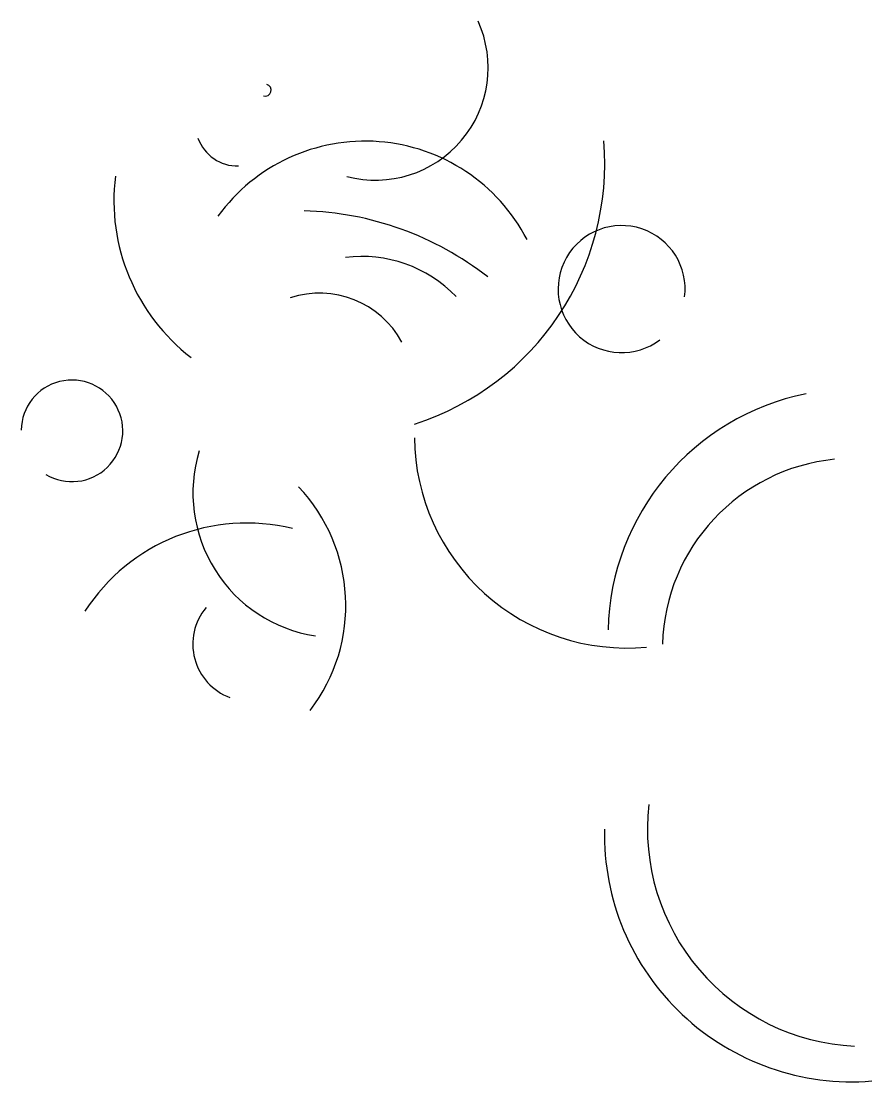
# Model space of a CAD drawing. Header units: inches. Extents: x -2005 to -1334, y -1032 to -194.
import ezdxf

# ---------------------------------------------------------------- set-up
doc = ezdxf.new("R2010")
doc.units = ezdxf.units.IN
doc.header["$MEASUREMENT"] = 0

msp = doc.modelspace()

# ---------------------------------------------------------------- linework, layer by layer
for centre, radius, start, end in [((-1725.54, -230.87), 88.84, 255.17735, 24.37566), ((-1812.82, -248.65), 4.73, 254.09011, 73.96205), ((-1834.73, -275.41), 33.1, 199.73102, 271.49923), ((-1733.79, -432.84), 143.92, 27.38851, 143.92093), ((-1760.65, -306.54), 216.02, 287.7382, 4.76346), ((-1789.13, -591.05), 247.26, 52.03762, 88.38007), ((-1531.3, -405.75), 50.17, 352.86414, 307.1513), ((-1736.57, -483.43), 103.51, 43.9694, 97.16356), ((-1770.09, -483.55), 74.59, 28.86592, 107.84746), ((-1965.39, -517.67), 40.12, 238.96852, 179.06758), ((-1347.56, -679.26), 194.52, 101.27436, 178.69044), ((-1527.27, -521.46), 167.71, 180.55003, 275.3783), ((-1755.79, -566.87), 114.08, 163.01592, 261.23781), ((-1348.05, -690.5), 151.11, 95.69884, 178.32381), ((-1885.3, -655.57), 136.16, 322.52564, 43.52852), ((-1827.45, -742.37), 151.89, 76.16954, 147.21673), ((-1824.97, -686.12), 45, 140.14859, 249.60349), ((-1339.03, -831.9), 171.87, 173.60282, 267.19642), ((-1349.49, -836.29), 195.42, 178.81299, 274.63152)]:
    msp.add_arc(centre, radius, start, end)
at = {"color": 2}
msp.add_arc((-1776.21, -335.96), 156.08, 172.84649, 232.44619, dxfattribs=at)

doc.saveas('drawing.dxf')
